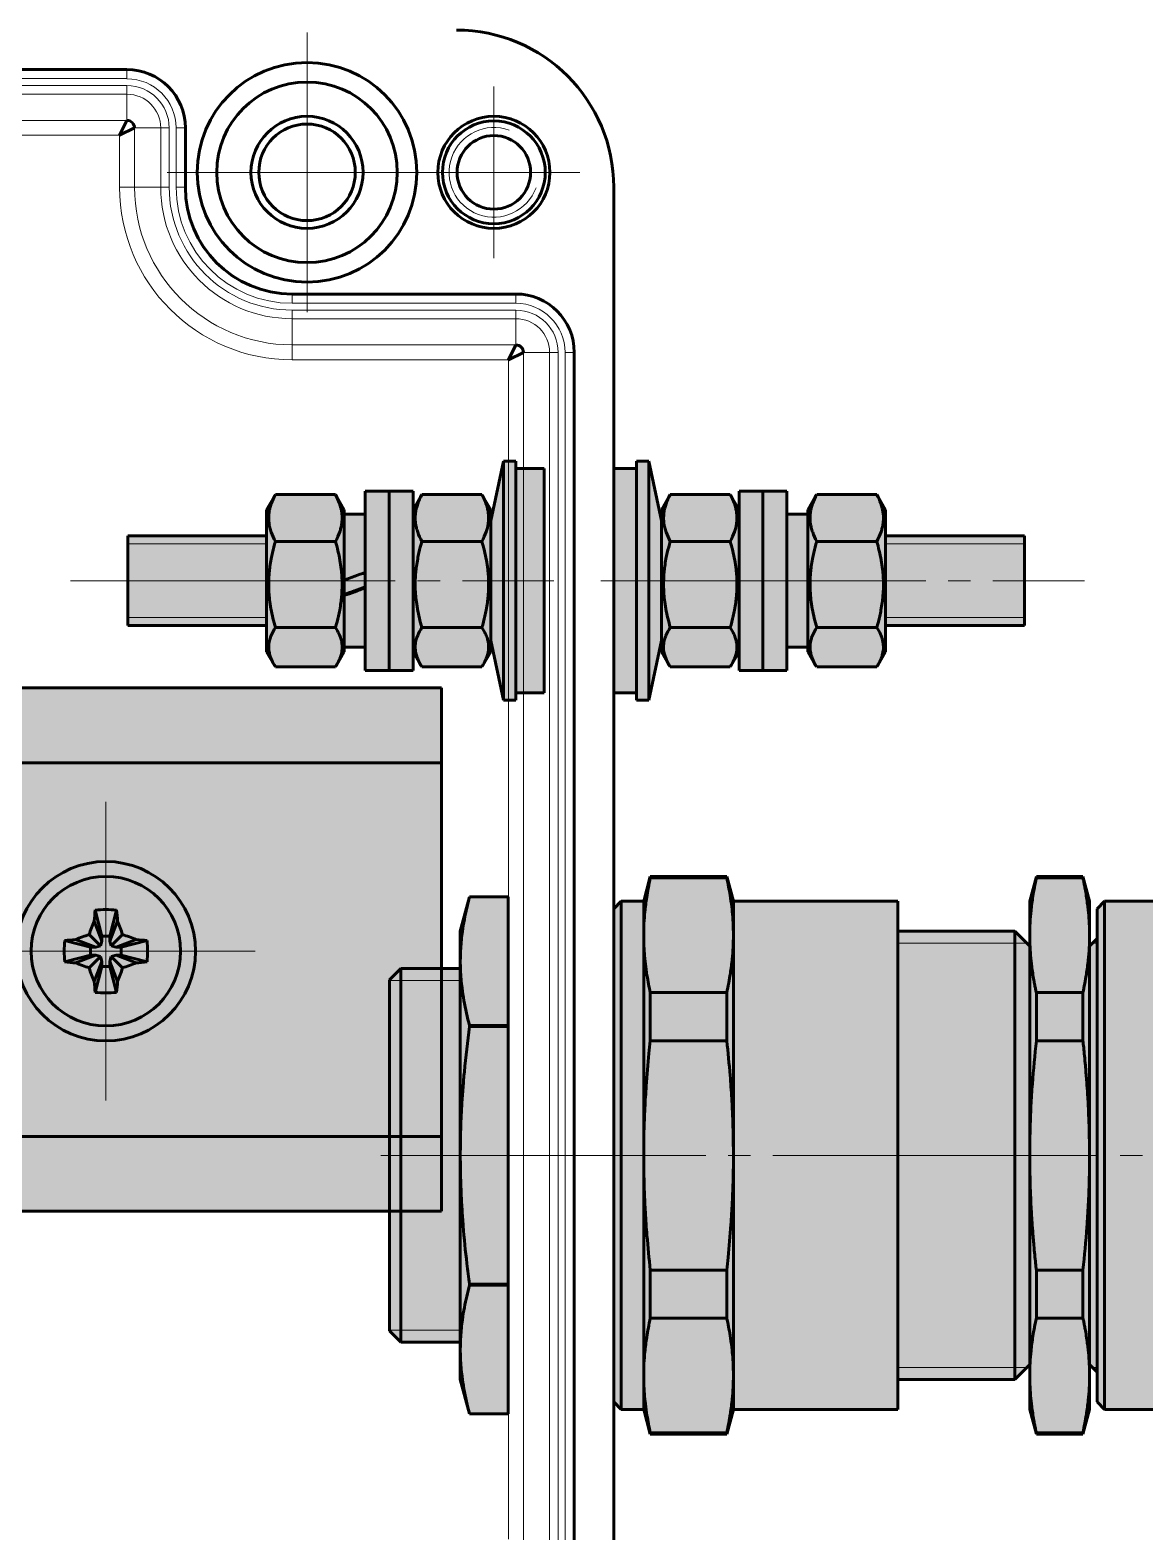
# Model space of a CAD drawing. Header units: millimetres. Extents: x -102 to 318, y -87 to 210.
# Drawn here: x 258.99 to 277.64, y 55.72 to 80.84 of the extents above; entities that cross this region are included whole.
import ezdxf

# ---------------------------------------------------------------- set-up
doc = ezdxf.new("R2010")
doc.units = ezdxf.units.MM
for name, pattern in [('K5LT_AXLED', [26.227272, 21.727272, -1.5, 1.5, -1.5]), ('K5LT_BASIC', [0]), ('K5LT_THIN', [0])]:
    doc.linetypes.add(name, pattern=pattern)
doc.layers.add('Системный слой', color=7, linetype='Continuous')

# ---------------------------------------------------------------- blocks, each defined once
blk = doc.blocks.new('VA.121209_withoutcapside')
at = {"layer": 'Системный слой', "color": 30, "linetype": 'K5LT_AXLED', "lineweight": 18, "true_color": 0xff8000}
for p, q in [((41, 52), (41, 61.35)), ((53.5, 52), (53.5, 57.75)), ((41, 52), (31.65, 52)), ((41, 52), (41, 42.65)), ((41, 52), (50.35, 52)), ((53.5, 52), (47.75, 52)), ((53.5, 52), (53.5, 46.25)), ((53.5, 52), (59.25, 52))]:
    blk.add_line(p, q, dxfattribs=at)
at = {"layer": 'Системный слой', "color": 150, "linetype": 'K5LT_BASIC', "lineweight": 60, "true_color": 0x0080ff}
for p, q in [((-28.95, 58.88), (28.95, 58.88)), ((28.46, 54.48), (28.95, 55.48)), ((28.46, 54.48), (29.46, 54.97)), ((32.86, 54.97), (32.86, 51)), ((61.52, 51), (61.52, -51)), ((40, 43.86), (54.97, 43.86)), ((54.48, 39.46), (54.97, 40.46)), ((54.48, 39.46), (55.48, 39.95)), ((58.88, 39.95), (58.88, -39.95))]:
    blk.add_line(p, q, dxfattribs=at)
at = {"layer": 'Системный слой', "color": 7, "linetype": 'K5LT_THIN', "lineweight": 18}
for p, q in [((28.95, 58.84), (-28.95, 58.84)), ((28.95, 58.88), (28.95, 58.84)), ((28.95, 58.84), (28.95, 58.27)), ((28.95, 58.27), (-28.95, 58.27)), ((28.95, 57.8), (-28.95, 57.8)), ((28.95, 57.8), (28.95, 57.23)), ((28.95, 57.23), (-28.95, 57.23)), ((28.95, 55.48), (28.95, 57.23)), ((28.95, 55.48), (-28.95, 55.48)), ((28.46, 54.48), (-28.46, 54.48)), ((28.46, 51), (28.46, 54.48)), ((29.46, 54.97), (31.21, 54.97)), ((29.46, 51), (29.46, 54.97)), ((31.78, 54.97), (31.21, 54.97)), ((31.21, 51), (31.21, 54.97)), ((31.78, 51), (31.78, 54.97)), ((32.81, 54.97), (32.24, 54.97)), ((32.24, 51), (32.24, 54.97)), ((32.86, 54.97), (32.81, 54.97)), ((32.81, 51), (32.81, 54.97)), ((28.46, 51), (29.46, 51)), ((29.46, 51), (31.21, 51)), ((31.78, 51), (31.21, 51)), ((32.81, 51), (32.24, 51)), ((32.86, 51), (32.81, 51)), ((40, 43.86), (40, 43.81)), ((54.97, 43.81), (40, 43.81)), ((40, 43.81), (40, 43.24)), ((54.97, 43.24), (40, 43.24)), ((54.97, 43.86), (54.97, 43.81)), ((54.97, 43.81), (54.97, 43.24)), ((54.97, 42.78), (40, 42.78)), ((40, 42.78), (40, 42.21)), ((40, 40.46), (40, 42.21)), ((54.97, 42.21), (40, 42.21)), ((54.97, 42.78), (54.97, 42.21)), ((54.97, 40.46), (54.97, 42.21)), ((40, 39.46), (40, 40.46)), ((54.97, 40.46), (40, 40.46)), ((54.48, 39.46), (40, 39.46)), ((54.48, -39.46), (54.48, 39.46)), ((55.48, 39.95), (57.23, 39.95)), ((55.48, -39.95), (55.48, 39.95)), ((57.8, 39.95), (57.23, 39.95)), ((57.23, -39.95), (57.23, 39.95)), ((57.8, -39.95), (57.8, 39.95)), ((58.84, 39.95), (58.27, 39.95)), ((58.27, -39.95), (58.27, 39.95)), ((58.88, 39.95), (58.84, 39.95)), ((58.84, -39.95), (58.84, 39.95))]:
    blk.add_line(p, q, dxfattribs=at)
at = {"layer": 'Системный слой', "color": 150, "linetype": 'K5LT_BASIC', "lineweight": 60, "true_color": 0x0080ff}
for centre, radius in [((41, 52), 7.35), ((41, 52), 6.04), ((41, 52), 3.75), ((53.5, 52), 3.75), ((53.5, 52), 3.44), ((41, 52), 3.23), ((53.5, 52), 2.46)]:
    blk.add_circle(centre, radius, dxfattribs=at)
for centre, radius, start, end in [((51, 51), 10.52, 0, 90), ((28.95, 54.97), 3.91, 0, 90), ((28.95, 54.97), 0.507, 0, 90), ((40, 51), 7.14, 180, 270), ((54.97, 39.95), 3.91, 0, 90), ((54.97, 39.95), 0.507, 0, 90)]:
    blk.add_arc(centre, radius, start, end, dxfattribs=at)
at = {"layer": 'Системный слой', "color": 7, "linetype": 'K5LT_THIN', "lineweight": 18}
for centre, radius, start, end in [((28.95, 54.97), 3.86, 0, 90), ((28.95, 54.97), 3.29, 0, 90), ((28.95, 54.97), 2.83, 0, 90), ((28.95, 54.97), 2.26, 0, 90), ((53.5, 52), 3, 70, 340), ((40, 51), 11.54, 180, 270), ((40, 51), 10.54, 180, 270), ((40, 51), 8.79, 180, 270), ((40, 51), 8.22, 180, 270), ((40, 51), 7.76, 180, 270), ((40, 51), 7.19, 180, 270), ((54.97, 39.95), 3.86, 0, 90), ((54.97, 39.95), 3.29, 0, 90), ((54.97, 39.95), 2.83, 0, 90), ((54.97, 39.95), 2.26, 0, 90)]:
    blk.add_arc(centre, radius, start, end, dxfattribs=at)
blk = doc.blocks.new('DIN_VA.121209')
at = {"layer": 'Системный слой', "true_color": 0xffffff}
h = blk.add_hatch(color=7, dxfattribs=at)
h.paths.add_polyline_path([(50, 17.5), (-50, 17.5), (-50, 12.5), (50, 12.5)])
h.paths.add_polyline_path([(50, 12.5), (-50, 12.5), (-50, -12.5), (50, -12.5)])
h.paths.add_polyline_path([(50, -12.5), (-50, -12.5), (-50, -17.5), (50, -17.5)])
h = blk.add_hatch(color=7, dxfattribs=at)
h.paths.add_polyline_path([(26.76, 1.9), (26.83, 2.64), (28.25, 2.64), (28.33, 1.9), (28.66, 1), (29.56, 0.67), (30.3, 0.6), (30.3, -0.82), (29.56, -0.9), (28.66, -1.23), (28.33, -2.13), (28.25, -2.87), (26.83, -2.87), (26.76, -2.13), (26.43, -1.23), (25.52, -0.9), (24.78, -0.82), (24.75, -0.11), (24.78, 0.6), (25.52, 0.67), (26.43, 1)])
h.paths.add_polyline_path([(27.54, -6.11), (30.51, -5.33), (32.7, -3.17), (33.54, -0.22), (32.81, 2.77), (30.69, 4.99), (27.75, 5.88), (24.75, 5.2), (22.49, 3.12), (21.55, 0.2), (22.18, -2.81), (24.22, -5.11), (27.13, -6.1)])
h.paths.add_polyline_path([(27.19, 0.24), (26.87, 0.15), (26.52, 0.15), (26.52, -0.38), (26.87, -0.38), (27.19, -0.47), (27.28, -0.79), (27.28, -1.13), (27.8, -1.13), (27.8, -0.79), (27.89, -0.47), (28.22, -0.38), (28.56, -0.38), (28.56, 0.15), (28.22, 0.15), (27.89, 0.24), (27.8, 0.56), (27.8, 0.9), (27.28, 0.9), (27.28, 0.56)])
h.paths.add_polyline_path([(27.28, 0.56), (26.76, 1.9), (26.43, 1), (27.19, 0.24)])
h.paths.add_polyline_path([(27.28, 0.9), (26.83, 2.64), (26.76, 1.9), (27.28, 0.56)])
h.paths.add_polyline_path([(26.83, 2.64), (27.28, 0.9), (27.8, 0.9), (28.25, 2.64)])
h.paths.add_polyline_path([(28.25, 2.64), (27.8, 0.9), (27.8, 0.56), (28.33, 1.9)])
h.paths.add_polyline_path([(28.33, 1.9), (27.8, 0.56), (27.89, 0.24), (28.66, 1)])
h.paths.add_polyline_path([(28.22, 0.15), (29.56, 0.67), (28.66, 1), (27.89, 0.24)])
h.paths.add_polyline_path([(29.56, 0.67), (28.22, 0.15), (28.56, 0.15), (30.3, 0.6)])
h.paths.add_polyline_path([(30.3, 0.6), (28.56, 0.15), (28.56, -0.38), (30.3, -0.82)])
h.paths.add_polyline_path([(30.3, -0.82), (28.56, -0.38), (28.22, -0.38), (29.56, -0.9)])
h.paths.add_polyline_path([(29.56, -0.9), (28.22, -0.38), (27.89, -0.47), (28.66, -1.23)])
h.paths.add_polyline_path([(28.66, -1.23), (27.89, -0.47), (27.8, -0.79), (28.33, -2.13)])
h.paths.add_polyline_path([(28.33, -2.13), (27.8, -0.79), (27.8, -1.13), (28.25, -2.87)])
h.paths.add_polyline_path([(28.25, -2.87), (27.8, -1.13), (27.28, -1.13), (26.83, -2.87)])
h.paths.add_polyline_path([(27.28, -0.79), (26.76, -2.13), (26.83, -2.87), (27.28, -1.13)])
h.paths.add_polyline_path([(26.43, -1.23), (26.76, -2.13), (27.28, -0.79), (27.19, -0.47)])
h.paths.add_polyline_path([(26.43, -1.23), (27.19, -0.47), (26.87, -0.38), (25.52, -0.9)])
h.paths.add_polyline_path([(25.52, -0.9), (26.87, -0.38), (26.52, -0.38), (24.78, -0.82)])
h.paths.add_polyline_path([(24.78, -0.82), (26.52, -0.38), (26.52, 0.15), (24.78, 0.6), (24.75, -0.11)])
h.paths.add_polyline_path([(24.78, 0.6), (26.52, 0.15), (26.87, 0.15), (25.52, 0.67)])
h.paths.add_polyline_path([(25.52, 0.67), (26.87, 0.15), (27.19, 0.24), (26.43, 1)])
at = {"layer": 'Системный слой', "color": 150, "linetype": 'K5LT_BASIC', "lineweight": 60, "true_color": 0x0080ff}
for p, q in [((50, 17.5), (-50, 17.5)), ((50, 17.5), (50, -17.5)), ((50, 12.5), (-50, 12.5)), ((26.83, 2.64), (27.28, 0.9)), ((28.25, 2.64), (27.8, 0.9)), ((26.76, 1.9), (27.28, 0.56)), ((28.33, 1.9), (27.8, 0.56)), ((24.78, 0.6), (26.52, 0.15)), ((25.52, 0.67), (26.87, 0.15)), ((26.43, 1), (27.19, 0.24)), ((26.52, 0.15), (26.52, -0.38)), ((26.87, 0.15), (26.52, 0.15)), ((27.19, 0.24), (26.87, 0.15)), ((27.28, 0.56), (27.19, 0.24)), ((27.8, 0.9), (27.28, 0.9)), ((27.28, 0.9), (27.28, 0.56)), ((27.8, 0.56), (27.8, 0.9)), ((27.89, 0.24), (27.8, 0.56)), ((28.66, 1), (27.89, 0.24)), ((28.22, 0.15), (27.89, 0.24)), ((29.56, 0.67), (28.22, 0.15)), ((28.56, 0.15), (28.22, 0.15)), ((30.3, 0.6), (28.56, 0.15)), ((28.56, -0.38), (28.56, 0.15)), ((24.78, -0.82), (26.52, -0.38)), ((25.52, -0.9), (26.87, -0.38)), ((26.43, -1.23), (27.19, -0.47)), ((26.52, -0.38), (26.87, -0.38)), ((26.76, -2.13), (27.28, -0.79)), ((26.87, -0.38), (27.19, -0.47)), ((27.19, -0.47), (27.28, -0.79)), ((27.28, -0.79), (27.28, -1.13)), ((27.8, -0.79), (27.89, -0.47)), ((27.8, -1.13), (27.8, -0.79)), ((28.33, -2.13), (27.8, -0.79)), ((27.89, -0.47), (28.22, -0.38)), ((28.66, -1.23), (27.89, -0.47)), ((28.22, -0.38), (28.56, -0.38)), ((29.56, -0.9), (28.22, -0.38)), ((30.3, -0.82), (28.56, -0.38)), ((26.83, -2.87), (27.28, -1.13)), ((27.28, -1.13), (27.8, -1.13)), ((28.25, -2.87), (27.8, -1.13)), ((50, -12.5), (-50, -12.5)), ((50, -17.5), (-50, -17.5))]:
    blk.add_line(p, q, dxfattribs=at)
at = {"layer": 'Системный слой', "color": 30, "linetype": 'K5LT_AXLED', "lineweight": 18, "true_color": 0xff8000}
for q in [(27.54, 9.89), (17.54, -0.11), (37.54, -0.11), (27.54, -10.11)]:
    blk.add_line((27.54, -0.11), q, dxfattribs=at)
at = {"layer": 'Системный слой', "color": 150, "linetype": 'K5LT_BASIC', "lineweight": 60, "true_color": 0x0080ff}
for radius in [6, 5]:
    blk.add_circle((27.54, -0.11), radius, dxfattribs=at)
for centre, major_axis, ratio, start_param, end_param in [((27.68, -0.11), (0, -5.24), 0.190027, 4.157813, 4.31707), ((27.54, -0.46), (-5.22, 0), 0.599811, 4.575584, 4.849194), ((27.41, -0.11), (0, 5.24), 0.190027, -1.175477, -1.01622), ((27.74, -0.17), (-1.43, -5.04), 0.306406, 4.376237, 4.564959), ((27.34, -0.17), (-1.43, 5.04), 0.306406, -1.423366, -1.234644), ((27.89, -0.11), (0, -5.22), 0.599811, 4.575584, 4.712389), ((27.54, -0.25), (-5.24, 0), 0.190027, -1.175477, -1.01622), ((27.6, -0.31), (-5.04, -1.43), 0.306406, -1.423366, -1.234644), ((27.48, -0.31), (-5.04, 1.43), 0.306406, 4.376237, 4.564959), ((27.54, -0.25), (-5.24, 0), 0.190027, 4.157813, 4.31707), ((27.2, -0.11), (0, 5.22), 0.599811, 4.575584, 4.849194), ((27.89, -0.11), (0, -5.22), 0.599811, 4.712389, 4.849194), ((27.54, 0.02), (5.24, 0), 0.190027, 4.157813, 4.31707), ((27.6, 0.09), (5.04, -1.43), 0.306406, 4.376237, 4.564959), ((27.48, 0.09), (5.04, 1.43), 0.306406, -1.423366, -1.234644), ((27.54, 0.02), (5.24, 0), 0.190027, -1.175477, -1.01622), ((27.74, -0.06), (1.43, -5.04), 0.306406, -1.423366, -1.234644), ((27.34, -0.06), (1.43, 5.04), 0.306406, 4.376237, 4.564959), ((27.68, -0.11), (0, -5.24), 0.190027, -1.175477, -1.01622), ((27.54, 0.23), (5.22, 0), 0.599811, 4.575584, 4.849194), ((27.41, -0.11), (0, 5.24), 0.190027, 4.157813, 4.31707)]:
    blk.add_ellipse(centre, major_axis=major_axis, ratio=ratio, start_param=start_param, end_param=end_param, dxfattribs=at)
blk = doc.blocks.new('VZ-B25_withcap')
at = {"true_color": 0xffffff}
for points in [[(17.3, 9.65), (15, 10.27), (12.5, 10.27), (12.5, 14.25), (11.75, 15), (-11.75, 15), (-12.5, 14.25), (-12.5, 10.26), (-15, 10.27), (-17.3, 9.65), (-17.3, 7.07), (17.3, 7.07)], [(17, -19), (17, -8), (18.65, -7.56), (18.65, -2.44), (17, -2), (17, -0.5), (16.5, 0), (-16.5, 0), (-17, -0.5), (-17, -2), (-18.65, -2.44), (-18.65, -7.56), (-17, -8), (-17, -19), (-15, -19), (-15, -26.93), (-14.1, -27.83), (-17, -27.83), (-18.65, -28.43), (-18.65, -31.22), (-17, -31.83), (17, -31.83), (18.65, -31.22), (18.65, -28.43), (17, -27.83), (14.1, -27.83), (15, -26.93), (15, -19)], [(16, -60.83), (16, -50.83), (15, -49.83), (17, -49.83), (18.65, -49.38), (18.65, -46.27), (17, -45.83), (17, -32.83), (16.5, -32.33), (14.5, -32.33), (14, -31.83), (-14, -31.83), (-14.5, -32.33), (-16.5, -32.33), (-17, -32.83), (-17, -45.83), (-18.65, -46.27), (-18.65, -49.38), (-17, -49.83), (-15, -49.83), (-16, -50.83), (-16, -60.83), (-16.6, -60.83), (-17, -61.23), (-17, -66.83), (-18.65, -67.78), (-18.65, -81.3), (-16.15, -82.74), (-16, -82.83), (16, -82.83), (18.65, -81.3), (18.65, -67.78), (17, -66.83), (17, -61.23), (16.6, -60.83)]]:
    blk.add_hatch(color=7, dxfattribs=at).paths.add_polyline_path(points)
at = {"color": 30, "linetype": 'K5LT_AXLED', "lineweight": 18, "true_color": 0xff8000}
blk.add_line((0, -84.83), (0, 17), dxfattribs=at)
at = {"color": 150, "linetype": 'K5LT_BASIC', "lineweight": 60, "true_color": 0x0080ff}
for p, q in [((-12.5, 14.25), (-11.75, 15)), ((12.5, 14.25), (-12.5, 14.25)), ((-12.5, 10.26), (-12.5, 14.25)), ((11.75, 15), (-11.75, 15)), ((12.5, 14.25), (11.75, 15)), ((12.5, 10.26), (12.5, 14.25)), ((-17.3, 9.65), (-15, 10.27)), ((-15, 10.27), (-12.99, 10.27)), ((-12.99, 10.27), (0, 10.27)), ((0, 10.27), (12.99, 10.27)), ((12.99, 10.27), (15, 10.27)), ((17.3, 9.65), (15, 10.27)), ((-17.3, 7.07), (-17.3, 9.65)), ((-17.3, 7.07), (-17.3, 9.65)), ((-8.68, 7.07), (-8.68, 9.65)), ((-8.68, 9.65), (-8.62, 9.65)), ((-8.62, 7.07), (-8.62, 9.65)), ((8.62, 7.07), (8.62, 9.65)), ((8.62, 9.65), (8.68, 9.65)), ((8.68, 7.07), (8.68, 9.65)), ((17.3, 7.07), (17.3, 9.65)), ((17.3, 7.07), (17.3, 9.65)), ((-17.3, 7.07), (-8.68, 7.07)), ((-17.3, 7.07), (-17.3, 7.07)), ((-8.68, 7.07), (-8.62, 7.07)), ((-8.62, 7.07), (8.62, 7.07)), ((8.62, 7.07), (8.68, 7.07)), ((8.68, 7.07), (17.3, 7.07)), ((17.3, 7.07), (17.3, 7.07)), ((-17, -0.5), (-16.5, 0)), ((-16.5, 0), (16.5, 0)), ((17, -0.5), (16.5, 0)), ((-17, -0.5), (-17, -2)), ((-17, -0.5), (17, -0.5)), ((17, -0.5), (17, -2)), ((-18.65, -2.44), (-17, -2)), ((-14.72, -2), (-17, -2)), ((0, -2), (-14.72, -2)), ((14.72, -2), (0, -2)), ((17, -2), (14.72, -2)), ((18.65, -2.44), (17, -2)), ((-18.56, -2.44), (-18.65, -2.44)), ((-18.65, -7.56), (-18.65, -2.44)), ((-18.56, -7.56), (-18.56, -2.44)), ((-7.67, -2.44), (-10.89, -2.44)), ((-10.89, -7.56), (-10.89, -2.44)), ((-7.67, -7.56), (-7.67, -2.44)), ((10.89, -2.44), (7.67, -2.44)), ((7.67, -7.56), (7.67, -2.44)), ((10.89, -7.56), (10.89, -2.44)), ((18.56, -7.56), (18.56, -2.44)), ((18.65, -2.44), (18.56, -2.44)), ((18.65, -7.56), (18.65, -2.44)), ((-18.65, -7.56), (-17, -8)), ((-18.65, -7.56), (-18.56, -7.56)), ((-17, -8), (-17, -19)), ((-17, -8), (-14.72, -8)), ((-14.72, -8), (0, -8)), ((-10.89, -7.56), (-7.67, -7.56)), ((0, -8), (14.72, -8)), ((7.67, -7.56), (10.89, -7.56)), ((14.72, -8), (17, -8)), ((18.65, -7.56), (17, -8)), ((17, -8), (17, -19)), ((18.56, -7.56), (18.65, -7.56)), ((-17, -19), (17, -19)), ((-15, -26.83), (-15, -19)), ((15, -26.83), (15, -19)), ((15, -26.83), (-15, -26.83)), ((-15, -26.83), (-14, -27.83)), ((15, -26.83), (14, -27.83)), ((-18.65, -28.27), (-17, -27.83)), ((-14.72, -27.83), (-17, -27.83)), ((0, -27.83), (-14.72, -27.83)), ((14.72, -27.83), (0, -27.83)), ((17, -27.83), (14.72, -27.83)), ((18.65, -28.27), (17, -27.83)), ((-18.65, -31.38), (-18.65, -28.27)), ((-18.56, -28.27), (-18.65, -28.27)), ((-18.56, -31.38), (-18.56, -28.27)), ((-10.89, -31.38), (-10.89, -28.27)), ((-7.67, -28.27), (-10.89, -28.27)), ((-7.67, -31.38), (-7.67, -28.27)), ((7.67, -31.38), (7.67, -28.27)), ((10.89, -28.27), (7.67, -28.27)), ((10.89, -31.38), (10.89, -28.27)), ((18.56, -31.38), (18.56, -28.27)), ((18.65, -28.27), (18.56, -28.27)), ((18.65, -31.38), (18.65, -28.27)), ((-18.65, -31.38), (-17, -31.83)), ((-18.65, -31.38), (-18.56, -31.38)), ((-17, -31.83), (-14.72, -31.83)), ((-14.72, -31.83), (0, -31.83)), ((-14, -31.83), (-14.5, -32.33)), ((-10.89, -31.38), (-7.67, -31.38)), ((0, -31.83), (14.72, -31.83)), ((7.67, -31.38), (10.89, -31.38)), ((14, -31.83), (14.5, -32.33)), ((14.72, -31.83), (17, -31.83)), ((18.65, -31.38), (17, -31.83)), ((18.56, -31.38), (18.65, -31.38)), ((-17, -32.83), (-16.5, -32.33)), ((-17, -45.83), (-17, -32.83)), ((17, -32.83), (-17, -32.83)), ((16.5, -32.33), (-16.5, -32.33)), ((17, -32.83), (16.5, -32.33)), ((17, -45.83), (17, -32.83))]:
    blk.add_line(p, q, dxfattribs=at)
at = {"color": 7, "linetype": 'K5LT_THIN', "lineweight": 18}
for p, q in [((-11.69, 15), (-11.69, 14.25)), ((-11.69, 10.21), (-11.69, 14.25)), ((11.69, 15), (11.69, 14.25)), ((11.69, 10.21), (11.69, 14.25)), ((-14.19, -26.83), (-14.19, -19)), ((14.19, -26.83), (14.19, -19)), ((-14.19, -27.64), (-14.19, -26.83)), ((14.19, -27.64), (14.19, -26.83)), ((-14.19, -32.01), (-14.19, -32.33)), ((14.19, -32.01), (14.19, -32.33))]:
    blk.add_line(p, q, dxfattribs=at)
at = {"color": 150, "linetype": 'K5LT_BASIC', "lineweight": 60, "true_color": 0x0080ff}
for points, knots in [([(-12.99, 10.27), (-13.19, 10.27), (-13.6, 10.26), (-14.2, 10.22), (-14.87, 10.15), (-15.9, 9.99), (-16.74, 9.8), (-17.3, 9.65)], [0, 0, 0, 0, 1.13163, 2.252954, 3.337803, 4.860747, 8, 8, 8, 8]), ([(-8.68, 9.65), (-9.18, 9.79), (-9.95, 9.97), (-10.91, 10.12), (-11.56, 10.2), (-12.22, 10.25), (-12.7, 10.27), (-12.99, 10.27)], [0, 0, 0, 0, 2.809993, 4.302711, 5.335005, 6.39802, 8, 8, 8, 8]), ([(0, 10.27), (-0.41, 10.27), (-1.22, 10.26), (-2.42, 10.22), (-3.59, 10.16), (-5.19, 10.05), (-6.86, 9.88), (-8.16, 9.72), (-8.62, 9.65)], [0, 0, 0, 0, 1.273084, 2.534573, 3.755028, 4.907841, 7.550421, 9, 9, 9, 9]), ([(8.62, 9.65), (7.61, 9.79), (6.25, 9.95), (4.53, 10.09), (3.43, 10.17), (2.3, 10.23), (1.16, 10.26), (0.39, 10.27), (0, 10.27)], [0, 0, 0, 0, 3.161242, 4.27476, 5.416602, 6.598477, 7.800063, 9, 9, 9, 9]), ([(12.99, 10.27), (12.79, 10.27), (12.38, 10.26), (11.78, 10.22), (11.11, 10.15), (10.08, 9.99), (9.24, 9.8), (8.68, 9.65)], [0, 0, 0, 0, 1.13163, 2.252954, 3.337803, 4.860747, 8, 8, 8, 8]), ([(17.3, 9.65), (16.8, 9.79), (16.03, 9.97), (15.07, 10.12), (14.43, 10.2), (13.76, 10.25), (13.28, 10.27), (12.99, 10.27)], [0, 0, 0, 0, 2.809993, 4.302711, 5.335005, 6.39802, 8, 8, 8, 8]), ([(-18.56, -2.44), (-18.17, -2.36), (-17.53, -2.23), (-16.66, -2.11), (-15.94, -2.04), (-15.3, -2.01), (-14.9, -2), (-14.72, -2)], [0, 0, 0, 0, 2.41988, 4.039965, 5.449071, 6.903989, 8, 8, 8, 8]), ([(-14.72, -2), (-14.46, -2), (-13.93, -2.01), (-13.08, -2.08), (-12.07, -2.21), (-11.32, -2.35), (-10.89, -2.44)], [0, 0, 0, 0, 1.448248, 2.877358, 4.644409, 7, 7, 7, 7]), ([(-7.67, -2.44), (-6.9, -2.36), (-5.61, -2.23), (-3.87, -2.11), (-2.43, -2.04), (-1.16, -2.01), (-0.35, -2), (0, -2)], [0, 0, 0, 0, 2.419879, 4.039963, 5.44907, 6.903989, 8, 8, 8, 8]), ([(0, -2), (0.53, -2), (1.58, -2.01), (3.13, -2.07), (4.87, -2.18), (6.38, -2.3), (7.39, -2.41), (7.67, -2.44)], [0, 0, 0, 0, 1.655143, 3.288413, 4.825597, 7.115345, 8, 8, 8, 8]), ([(10.89, -2.44), (11.27, -2.36), (11.92, -2.23), (12.79, -2.11), (13.51, -2.04), (14.14, -2.01), (14.55, -2), (14.72, -2)], [0, 0, 0, 0, 2.419879, 4.039963, 5.44907, 6.903989, 8, 8, 8, 8]), ([(14.72, -2), (14.99, -2), (15.51, -2.01), (16.36, -2.08), (17.38, -2.21), (18.13, -2.35), (18.56, -2.44)], [0, 0, 0, 0, 1.44825, 2.877362, 4.644411, 7, 7, 7, 7]), ([(-14.72, -8), (-14.99, -8), (-15.51, -7.99), (-16.36, -7.92), (-17.38, -7.79), (-18.13, -7.65), (-18.56, -7.56)], [0, 0, 0, 0, 1.448248, 2.877358, 4.644409, 7, 7, 7, 7]), ([(-10.89, -7.56), (-11.27, -7.64), (-11.92, -7.77), (-12.79, -7.89), (-13.51, -7.96), (-14.14, -7.99), (-14.55, -8), (-14.72, -8)], [0, 0, 0, 0, 2.41988, 4.039965, 5.449071, 6.903989, 8, 8, 8, 8]), ([(0, -8), (-0.53, -8), (-1.58, -7.99), (-3.13, -7.93), (-4.87, -7.82), (-6.38, -7.7), (-7.39, -7.59), (-7.67, -7.56)], [0, 0, 0, 0, 1.655143, 3.288413, 4.825597, 7.115345, 8, 8, 8, 8]), ([(7.67, -7.56), (6.9, -7.64), (5.61, -7.77), (3.87, -7.89), (2.43, -7.96), (1.16, -7.99), (0.35, -8), (0, -8)], [0, 0, 0, 0, 2.419879, 4.039963, 5.44907, 6.903989, 8, 8, 8, 8]), ([(14.72, -8), (14.46, -8), (13.93, -7.99), (13.08, -7.92), (12.07, -7.79), (11.32, -7.65), (10.89, -7.56)], [0, 0, 0, 0, 1.44825, 2.877362, 4.644411, 7, 7, 7, 7]), ([(18.56, -7.56), (18.17, -7.64), (17.53, -7.77), (16.66, -7.89), (15.94, -7.96), (15.3, -7.99), (14.9, -8), (14.72, -8)], [0, 0, 0, 0, 2.419879, 4.039963, 5.44907, 6.903989, 8, 8, 8, 8]), ([(-18.56, -28.27), (-18.48, -28.25), (-18.31, -28.21), (-18.04, -28.16), (-17.68, -28.09), (-17.26, -28.02), (-16.88, -27.97), (-16.42, -27.91), (-15.87, -27.86), (-15.24, -27.83), (-14.85, -27.83), (-14.72, -27.83)], [0, 0, 0, 0, 0.707725, 1.590596, 2.59842, 4.102522, 5.54164, 6.107746, 8.400242, 10.749338, 12, 12, 12, 12]), ([(-14.72, -27.83), (-14.44, -27.83), (-13.89, -27.84), (-13.02, -27.91), (-12.02, -28.04), (-11.29, -28.18), (-10.89, -28.27)], [0, 0, 0, 0, 1.538454, 3.011954, 4.769299, 7, 7, 7, 7]), ([(-7.67, -28.27), (-7.52, -28.25), (-7.18, -28.21), (-6.63, -28.16), (-5.91, -28.09), (-5.12, -28.03), (-4.38, -27.97), (-3.54, -27.92), (-2.71, -27.88), (-1.71, -27.85), (-0.87, -27.83), (-0.26, -27.83), (0, -27.83)], [0, 0, 0, 0, 0.7667, 1.723139, 2.814946, 4.44439, 5.713102, 6.616719, 8.707866, 9.916813, 11.645116, 13, 13, 13, 13]), ([(0, -27.83), (0.56, -27.83), (1.67, -27.84), (3.26, -27.9), (5.25, -28.03), (6.71, -28.16), (7.67, -28.27)], [0, 0, 0, 0, 1.538454, 3.011954, 4.353548, 7, 7, 7, 7]), ([(10.89, -28.27), (10.96, -28.25), (11.13, -28.21), (11.41, -28.16), (11.77, -28.09), (12.19, -28.02), (12.56, -27.97), (13.02, -27.91), (13.58, -27.86), (14.21, -27.83), (14.59, -27.83), (14.72, -27.83)], [0, 0, 0, 0, 0.707723, 1.59059, 2.598412, 4.102514, 5.541635, 6.107741, 8.400241, 10.749338, 12, 12, 12, 12]), ([(14.72, -27.83), (15, -27.83), (15.56, -27.84), (16.43, -27.91), (17.42, -28.04), (18.15, -28.18), (18.56, -28.27)], [0, 0, 0, 0, 1.538454, 3.011954, 4.769299, 7, 7, 7, 7]), ([(-14.72, -31.83), (-15, -31.83), (-15.56, -31.81), (-16.43, -31.74), (-17.42, -31.61), (-18.15, -31.47), (-18.56, -31.38)], [0, 0, 0, 0, 1.538454, 3.011954, 4.769299, 7, 7, 7, 7]), ([(-10.89, -31.38), (-10.96, -31.4), (-11.13, -31.44), (-11.41, -31.49), (-11.77, -31.56), (-12.19, -31.63), (-12.56, -31.68), (-13.02, -31.74), (-13.58, -31.79), (-14.21, -31.82), (-14.59, -31.83), (-14.72, -31.83)], [0, 0, 0, 0, 0.707723, 1.59059, 2.598412, 4.102514, 5.541635, 6.107741, 8.400241, 10.749338, 12, 12, 12, 12]), ([(0, -31.83), (-0.56, -31.83), (-1.67, -31.81), (-3.26, -31.75), (-5.25, -31.62), (-6.71, -31.49), (-7.67, -31.38)], [0, 0, 0, 0, 1.538454, 3.011954, 4.353548, 7, 7, 7, 7]), ([(7.67, -31.38), (7.52, -31.4), (7.18, -31.44), (6.63, -31.49), (5.91, -31.56), (5.12, -31.62), (4.38, -31.68), (3.54, -31.73), (2.71, -31.77), (1.71, -31.8), (0.87, -31.82), (0.26, -31.83), (0, -31.83)], [0, 0, 0, 0, 0.7667, 1.723139, 2.814946, 4.44439, 5.713102, 6.616719, 8.707866, 9.916813, 11.645116, 13, 13, 13, 13]), ([(14.72, -31.83), (14.44, -31.83), (13.89, -31.81), (13.02, -31.74), (12.02, -31.61), (11.29, -31.47), (10.89, -31.38)], [0, 0, 0, 0, 1.538454, 3.011954, 4.769299, 7, 7, 7, 7]), ([(18.56, -31.38), (18.48, -31.4), (18.31, -31.44), (18.04, -31.49), (17.68, -31.56), (17.26, -31.63), (16.88, -31.68), (16.42, -31.74), (15.87, -31.79), (15.24, -31.82), (14.85, -31.83), (14.72, -31.83)], [0, 0, 0, 0, 0.707723, 1.59059, 2.598412, 4.102514, 5.541635, 6.107741, 8.400241, 10.749338, 12, 12, 12, 12])]:
    blk.add_open_spline(points, degree=3, knots=knots, dxfattribs=at)
blk = doc.blocks.new('ground_withcap')
at = {"layer": 'Системный слой', "true_color": 0xffffff}
for points in [[(-7.5, 4.67), (7.5, 4.67), (7.5, 6.55), (8, 6.55), (8, 7.38), (4.01, 8.23), (4.75, 8.23), (5.77, 8.82), (5.77, 12.84), (4.75, 13.43), (6, 13.43), (6, 16.63), (4.45, 16.63), (4.45, 18.03), (4.75, 18.03), (5.77, 18.62), (5.77, 22.64), (4.74, 23.23), (3, 23.23), (3, 32.52), (-3, 32.52), (-3, 23.23), (-4.75, 23.23), (-5.77, 22.64), (-5.77, 18.62), (-4.75, 18.03), (-4.45, 18.03), (-4.45, 16.63), (-6, 16.63), (-6, 13.43), (-4.75, 13.43), (-5.77, 12.84), (-5.77, 8.82), (-4.75, 8.23), (-4.01, 8.23), (-8, 7.38), (-8, 6.55), (-7.5, 6.55)], [(-3, -27.48), (3, -27.48), (3, -18.18), (4.74, -18.18), (5.77, -17.59), (5.77, -13.58), (4.75, -12.98), (4.45, -12.98), (4.45, -11.58), (6, -11.58), (6, -8.38), (4.75, -8.38), (5.77, -7.79), (5.77, -3.78), (4.74, -3.18), (4.01, -3.18), (8, -2.34), (8, -1.51), (7.5, -1.51), (7.5, 0), (-7.5, 0), (-7.5, -1.51), (-8, -1.51), (-8, -2.34), (-4.01, -3.18), (-4.75, -3.18), (-5.77, -3.78), (-5.77, -7.79), (-4.75, -8.38), (-6, -8.38), (-6, -11.58), (-4.45, -11.58), (-4.45, -12.98), (-4.75, -12.98), (-5.77, -13.58), (-5.77, -17.59), (-4.75, -18.18), (-3, -18.18)]]:
    blk.add_hatch(color=7, dxfattribs=at).paths.add_polyline_path(points)
at = {"layer": 'Системный слой', "color": 30, "linetype": 'K5LT_AXLED', "lineweight": 18, "true_color": 0xff8000}
for p, q in [((0, 36.35), (0, 4.02)), ((0, 0.86), (0, -31.48))]:
    blk.add_line(p, q, dxfattribs=at)
at = {"layer": 'Системный слой', "color": 150, "linetype": 'K5LT_BASIC', "lineweight": 60, "true_color": 0x0080ff}
for p, q in [((-3, 32.52), (-3, 23.23)), ((3, 32.52), (-3, 32.52)), ((3, 32.52), (3, 23.23)), ((-5.62, 22.73), (-4.75, 23.23)), ((4.74, 23.23), (-4.75, 23.23)), ((4.75, 23.23), (4.74, 23.23)), ((5.62, 22.73), (4.75, 23.23)), ((-5.77, 18.62), (-5.77, 22.64)), ((-3.14, 18.62), (-3.14, 22.64)), ((2.63, 18.62), (2.63, 22.64)), ((5.77, 18.62), (5.77, 22.64)), ((-4.75, 18.03), (-5.62, 18.53)), ((4.75, 18.03), (5.62, 18.53)), ((4.74, 18.03), (-4.75, 18.03)), ((-4.45, 16.63), (-4.45, 18.03)), ((4.45, 16.63), (4.45, 18.03)), ((4.75, 18.03), (4.74, 18.03)), ((-6, 15.03), (-6, 16.63)), ((-6, 16.63), (-0.3, 16.63)), ((-0.3, 16.63), (6, 16.63)), ((6, 15.03), (6, 16.63)), ((-6, 13.43), (-6, 15.03)), ((-6, 15.03), (-0.3, 15.03)), ((-6, 15.03), (-0.3, 15.03)), ((-0.3, 15.03), (6, 15.03)), ((-0.3, 15.03), (6, 15.03)), ((6, 13.43), (6, 15.03)), ((-6, 13.43), (-0.3, 13.43)), ((-5.62, 12.93), (-4.75, 13.43)), ((-0.3, 13.43), (6, 13.43)), ((5.62, 12.93), (4.75, 13.43)), ((-5.77, 8.82), (-5.77, 12.84)), ((-3.14, 8.82), (-3.14, 12.84)), ((2.63, 8.82), (2.63, 12.84)), ((5.77, 8.82), (5.77, 12.84)), ((-4.01, 8.23), (-8, 7.38)), ((-4.75, 8.23), (-5.62, 8.73)), ((4.74, 8.23), (-4.75, 8.23)), ((4.01, 8.23), (8, 7.38)), ((4.75, 8.23), (4.74, 8.23)), ((4.75, 8.23), (5.62, 8.73)), ((-8, 7.38), (-8, 6.55)), ((-0.41, 7.38), (-8, 7.38)), ((8, 7.38), (-0.41, 7.38)), ((8, 7.38), (8, 6.55)), ((-0.41, 6.55), (-8, 6.55)), ((-7.5, 6.55), (-7.5, 4.67)), ((8, 6.55), (-0.41, 6.55)), ((7.5, 6.55), (7.5, 4.67)), ((7.5, 4.67), (-7.5, 4.67)), ((-7.5, -1.51), (-7.5, 0)), ((7.5, 0), (-7.5, 0)), ((7.5, -1.51), (7.5, 0)), ((-8, -2.34), (-8, -1.51)), ((-8, -1.51), (8, -1.51)), ((8, -2.34), (8, -1.51)), ((-4.01, -3.18), (-8, -2.34)), ((-8, -2.34), (8, -2.34)), ((4.01, -3.18), (8, -2.34)), ((-5.77, -3.78), (-5.77, -7.79)), ((-4.75, -3.18), (-5.62, -3.68)), ((-4.75, -3.18), (4.74, -3.18)), ((-3.14, -3.78), (-3.14, -7.79)), ((2.63, -3.78), (2.63, -7.79)), ((4.74, -3.18), (4.75, -3.18)), ((4.75, -3.18), (5.62, -3.68)), ((5.77, -3.78), (5.77, -7.79)), ((-5.62, -7.88), (-4.75, -8.38)), ((5.62, -7.88), (4.75, -8.38)), ((-6, -8.38), (-6, -9.98)), ((6, -8.38), (-6, -8.38)), ((6, -8.38), (6, -9.98)), ((-6, -9.98), (-6, -11.58)), ((6, -9.98), (-6, -9.98)), ((6, -9.98), (-6, -9.98)), ((6, -9.98), (6, -11.58)), ((6, -11.58), (-6, -11.58)), ((-4.45, -11.58), (-4.45, -12.98)), ((4.45, -11.58), (4.45, -12.98)), ((-4.75, -12.98), (-5.62, -13.48)), ((-4.75, -12.98), (4.74, -12.98)), ((4.74, -12.98), (4.75, -12.98)), ((4.75, -12.98), (5.62, -13.48)), ((-5.77, -13.58), (-5.77, -17.59)), ((-3.14, -13.58), (-3.14, -17.59)), ((2.63, -13.58), (2.63, -17.59)), ((5.77, -13.58), (5.77, -17.59)), ((-5.62, -17.68), (-4.75, -18.18)), ((5.62, -17.68), (4.75, -18.18)), ((-4.75, -18.18), (4.74, -18.18)), ((-3, -18.18), (-3, -27.48)), ((3, -18.18), (3, -27.48)), ((4.74, -18.18), (4.75, -18.18)), ((-0.15, -27.48), (-3, -27.48)), ((-0.15, -27.48), (-3, -27.48)), ((3, -27.48), (-0.15, -27.48)), ((3, -27.48), (-0.15, -27.48))]:
    blk.add_line(p, q, dxfattribs=at)
at = {"layer": 'Системный слой', "color": 7, "linetype": 'K5LT_THIN', "lineweight": 18}
for p, q in [((-2.46, 32.52), (-2.46, 23.23)), ((2.46, 32.52), (2.46, 23.23)), ((-2.46, -18.18), (-2.46, -27.48)), ((2.46, -18.18), (2.46, -27.48))]:
    blk.add_line(p, q, dxfattribs=at)
at = {"layer": 'Системный слой', "color": 150, "linetype": 'K5LT_BASIC', "lineweight": 60, "true_color": 0x0080ff}
for centre, radius, start, end in [((-3.5, 19.07), 4.23, 120.0277, 122.4032), ((3.5, 19.07), 4.23, 57.5968, 59.9723), ((-3.49, 22.21), 4.25, 237.6042, 239.9649), ((3.49, 22.21), 4.25, 300.0351, 302.3958), ((-3.5, 9.27), 4.23, 120.0277, 122.4032), ((3.5, 9.27), 4.23, 57.5968, 59.9723), ((-3.49, 12.41), 4.25, 237.6042, 239.9649), ((3.49, 12.41), 4.25, 300.0351, 302.3958), ((-3.5, -7.34), 4.23, 120.0277, 122.4032), ((3.5, -7.34), 4.23, 57.5968, 59.9723), ((-3.49, -4.2), 4.25, 237.6042, 239.9649), ((3.49, -4.2), 4.25, 300.0351, 302.3958), ((-3.5, -17.14), 4.23, 120.0277, 122.4032), ((3.5, -17.14), 4.23, 57.5968, 59.9723), ((-3.49, -14), 4.25, 237.6042, 239.9649), ((3.49, -14), 4.25, 300.0351, 302.3958)]:
    blk.add_arc(centre, radius, start, end, dxfattribs=at)
for centre, major_axis, start_param, end_param in [((0, 15.9), (-4.45, 12.23), 1.389538, 1.504906), ((0, 15.9), (-3.05, 8.38), 1.307536, 1.477324), ((0, 18.76), (-4.45, 12.23), -4.658356, -4.542988)]:
    blk.add_ellipse(centre, major_axis=major_axis, ratio=0.016306, start_param=start_param, end_param=end_param, dxfattribs=at)
for points, knots in [([(-3.14, 22.64), (-3.31, 22.75), (-3.55, 22.88), (-3.85, 22.99), (-4.03, 23.04), (-4.22, 23.08), (-4.43, 23.09), (-4.64, 23.08), (-4.87, 23.04), (-5.19, 22.95), (-5.45, 22.83), (-5.62, 22.73)], [0, 0, 0, 0, 2.639975, 3.540684, 4.309261, 5.269423, 6.285677, 7.292015, 8.282019, 9.518127, 12, 12, 12, 12]), ([(2.63, 22.64), (2.38, 22.71), (1.99, 22.82), (1.43, 22.93), (0.99, 23), (0.57, 23.05), (0.2, 23.08), (-0.15, 23.09), (-0.49, 23.09), (-0.86, 23.07), (-1.32, 23.03), (-2.11, 22.91), (-2.72, 22.76), (-3.14, 22.64)], [0, 0, 0, 0, 1.896477, 2.871604, 4.103535, 5.062016, 5.927217, 6.778532, 7.580294, 8.339144, 9.455768, 10.905857, 14, 14, 14, 14]), ([(5.77, 22.64), (5.56, 22.75), (5.25, 22.89), (4.88, 23), (4.65, 23.05), (4.44, 23.08), (4.25, 23.09), (4.04, 23.09), (3.81, 23.06), (3.53, 23.01), (3.14, 22.89), (2.83, 22.75), (2.63, 22.64)], [0, 0, 0, 0, 2.66649, 3.810425, 4.700444, 5.503844, 6.294351, 7.038845, 8.091005, 9.12096, 10.454936, 13, 13, 13, 13]), ([(-5.62, 18.53), (-5.48, 18.46), (-5.27, 18.35), (-4.99, 18.25), (-4.77, 18.2), (-4.57, 18.18), (-4.35, 18.17), (-4.12, 18.2), (-3.86, 18.26), (-3.53, 18.39), (-3.28, 18.53), (-3.14, 18.62)], [0, 0, 0, 0, 1.955061, 3.171484, 4.035462, 5.049965, 6.111984, 7.208657, 8.318275, 9.797517, 12, 12, 12, 12]), ([(-3.14, 18.62), (-2.88, 18.55), (-2.5, 18.45), (-1.93, 18.33), (-1.5, 18.26), (-1.08, 18.21), (-0.7, 18.19), (-0.35, 18.17), (-0.02, 18.18), (0.36, 18.19), (0.82, 18.24), (1.6, 18.35), (2.22, 18.5), (2.63, 18.62)], [0, 0, 0, 0, 1.896477, 2.871604, 4.103535, 5.062016, 5.927217, 6.778532, 7.580294, 8.339144, 9.455768, 10.905857, 14, 14, 14, 14]), ([(2.63, 18.62), (2.84, 18.51), (3.14, 18.37), (3.52, 18.26), (3.75, 18.21), (3.95, 18.19), (4.14, 18.17), (4.35, 18.18), (4.59, 18.2), (4.86, 18.26), (5.26, 18.38), (5.57, 18.52), (5.77, 18.62)], [0, 0, 0, 0, 2.66649, 3.810425, 4.700444, 5.503844, 6.294351, 7.038845, 8.091005, 9.12096, 10.454936, 13, 13, 13, 13]), ([(-3.14, 12.84), (-3.31, 12.95), (-3.55, 13.08), (-3.85, 13.19), (-4.03, 13.24), (-4.22, 13.28), (-4.43, 13.29), (-4.64, 13.28), (-4.87, 13.24), (-5.19, 13.15), (-5.45, 13.03), (-5.62, 12.93)], [0, 0, 0, 0, 2.639975, 3.540684, 4.309261, 5.269423, 6.285677, 7.292015, 8.282019, 9.518127, 12, 12, 12, 12]), ([(2.63, 12.84), (2.38, 12.91), (1.99, 13.02), (1.43, 13.13), (0.99, 13.2), (0.57, 13.25), (0.2, 13.28), (-0.15, 13.29), (-0.49, 13.29), (-0.86, 13.27), (-1.32, 13.23), (-2.11, 13.11), (-2.72, 12.96), (-3.14, 12.84)], [0, 0, 0, 0, 1.896477, 2.871604, 4.103535, 5.062016, 5.927217, 6.778532, 7.580294, 8.339144, 9.455768, 10.905857, 14, 14, 14, 14]), ([(5.77, 12.84), (5.56, 12.95), (5.25, 13.09), (4.88, 13.2), (4.65, 13.25), (4.44, 13.28), (4.25, 13.29), (4.04, 13.29), (3.81, 13.26), (3.53, 13.21), (3.14, 13.09), (2.83, 12.95), (2.63, 12.84)], [0, 0, 0, 0, 2.66649, 3.810425, 4.700444, 5.503844, 6.294351, 7.038845, 8.091005, 9.12096, 10.454936, 13, 13, 13, 13]), ([(-5.62, 8.73), (-5.48, 8.66), (-5.27, 8.55), (-4.99, 8.45), (-4.77, 8.4), (-4.57, 8.38), (-4.35, 8.37), (-4.12, 8.4), (-3.86, 8.46), (-3.53, 8.59), (-3.28, 8.73), (-3.14, 8.82)], [0, 0, 0, 0, 1.955061, 3.171484, 4.035462, 5.049965, 6.111984, 7.208657, 8.318275, 9.797517, 12, 12, 12, 12]), ([(-3.14, 8.82), (-2.88, 8.75), (-2.5, 8.65), (-1.93, 8.53), (-1.5, 8.46), (-1.08, 8.41), (-0.7, 8.39), (-0.35, 8.37), (-0.02, 8.38), (0.36, 8.39), (0.82, 8.44), (1.6, 8.55), (2.22, 8.7), (2.63, 8.82)], [0, 0, 0, 0, 1.896477, 2.871604, 4.103535, 5.062016, 5.927217, 6.778532, 7.580294, 8.339144, 9.455768, 10.905857, 14, 14, 14, 14]), ([(2.63, 8.82), (2.84, 8.71), (3.14, 8.57), (3.52, 8.46), (3.75, 8.41), (3.95, 8.39), (4.14, 8.37), (4.35, 8.38), (4.59, 8.4), (4.86, 8.46), (5.26, 8.58), (5.57, 8.72), (5.77, 8.82)], [0, 0, 0, 0, 2.66649, 3.810425, 4.700444, 5.503844, 6.294351, 7.038845, 8.091005, 9.12096, 10.454936, 13, 13, 13, 13]), ([(-3.14, -3.78), (-3.31, -3.66), (-3.55, -3.53), (-3.85, -3.42), (-4.03, -3.37), (-4.22, -3.34), (-4.43, -3.32), (-4.64, -3.33), (-4.87, -3.37), (-5.19, -3.47), (-5.45, -3.59), (-5.62, -3.68)], [0, 0, 0, 0, 2.639975, 3.540684, 4.309261, 5.269423, 6.285677, 7.292015, 8.282019, 9.518127, 12, 12, 12, 12]), ([(2.63, -3.78), (2.38, -3.7), (1.99, -3.6), (1.43, -3.48), (0.99, -3.41), (0.57, -3.36), (0.2, -3.34), (-0.15, -3.33), (-0.49, -3.33), (-0.86, -3.35), (-1.32, -3.39), (-2.11, -3.51), (-2.72, -3.66), (-3.14, -3.78)], [0, 0, 0, 0, 1.896477, 2.871604, 4.103535, 5.062016, 5.927217, 6.778532, 7.580294, 8.339144, 9.455768, 10.905857, 14, 14, 14, 14]), ([(5.77, -3.78), (5.56, -3.66), (5.25, -3.53), (4.88, -3.41), (4.65, -3.36), (4.44, -3.34), (4.25, -3.33), (4.04, -3.33), (3.81, -3.35), (3.53, -3.41), (3.14, -3.53), (2.83, -3.67), (2.63, -3.78)], [0, 0, 0, 0, 2.66649, 3.810425, 4.700444, 5.503844, 6.294351, 7.038845, 8.091005, 9.12096, 10.454936, 13, 13, 13, 13]), ([(-5.62, -7.88), (-5.48, -7.96), (-5.27, -8.07), (-4.99, -8.16), (-4.77, -8.21), (-4.57, -8.24), (-4.35, -8.24), (-4.12, -8.21), (-3.86, -8.15), (-3.53, -8.03), (-3.28, -7.89), (-3.14, -7.79)], [0, 0, 0, 0, 1.955061, 3.171484, 4.035462, 5.049965, 6.111984, 7.208657, 8.318275, 9.797517, 12, 12, 12, 12]), ([(-3.14, -7.79), (-2.88, -7.87), (-2.5, -7.97), (-1.93, -8.08), (-1.5, -8.16), (-1.08, -8.2), (-0.7, -8.23), (-0.35, -8.24), (-0.02, -8.24), (0.36, -8.22), (0.82, -8.18), (1.6, -8.06), (2.22, -7.91), (2.63, -7.79)], [0, 0, 0, 0, 1.896477, 2.871604, 4.103535, 5.062016, 5.927217, 6.778532, 7.580294, 8.339144, 9.455768, 10.905857, 14, 14, 14, 14]), ([(2.63, -7.79), (2.84, -7.9), (3.14, -8.04), (3.52, -8.16), (3.75, -8.2), (3.95, -8.23), (4.14, -8.24), (4.35, -8.24), (4.59, -8.21), (4.86, -8.16), (5.26, -8.04), (5.57, -7.9), (5.77, -7.79)], [0, 0, 0, 0, 2.66649, 3.810425, 4.700444, 5.503844, 6.294351, 7.038845, 8.091005, 9.12096, 10.454936, 13, 13, 13, 13]), ([(-3.14, -13.58), (-3.31, -13.46), (-3.55, -13.33), (-3.85, -13.22), (-4.03, -13.17), (-4.22, -13.14), (-4.43, -13.12), (-4.64, -13.13), (-4.87, -13.17), (-5.19, -13.27), (-5.45, -13.39), (-5.62, -13.48)], [0, 0, 0, 0, 2.639975, 3.540684, 4.309261, 5.269423, 6.285677, 7.292015, 8.282019, 9.518127, 12, 12, 12, 12]), ([(2.63, -13.58), (2.38, -13.5), (1.99, -13.4), (1.43, -13.28), (0.99, -13.21), (0.57, -13.16), (0.2, -13.14), (-0.15, -13.13), (-0.49, -13.13), (-0.86, -13.15), (-1.32, -13.19), (-2.11, -13.31), (-2.72, -13.46), (-3.14, -13.58)], [0, 0, 0, 0, 1.896477, 2.871604, 4.103535, 5.062016, 5.927217, 6.778532, 7.580294, 8.339144, 9.455768, 10.905857, 14, 14, 14, 14]), ([(5.77, -13.58), (5.56, -13.46), (5.25, -13.33), (4.88, -13.21), (4.65, -13.16), (4.44, -13.14), (4.25, -13.13), (4.04, -13.13), (3.81, -13.15), (3.53, -13.21), (3.14, -13.33), (2.83, -13.47), (2.63, -13.58)], [0, 0, 0, 0, 2.66649, 3.810425, 4.700444, 5.503844, 6.294351, 7.038845, 8.091005, 9.12096, 10.454936, 13, 13, 13, 13]), ([(-5.62, -17.68), (-5.48, -17.76), (-5.27, -17.87), (-4.99, -17.96), (-4.77, -18.01), (-4.57, -18.04), (-4.35, -18.04), (-4.12, -18.01), (-3.86, -17.95), (-3.53, -17.83), (-3.28, -17.69), (-3.14, -17.59)], [0, 0, 0, 0, 1.955061, 3.171484, 4.035462, 5.049965, 6.111984, 7.208657, 8.318275, 9.797517, 12, 12, 12, 12]), ([(-3.14, -17.59), (-2.88, -17.67), (-2.5, -17.77), (-1.93, -17.88), (-1.5, -17.96), (-1.08, -18), (-0.7, -18.03), (-0.35, -18.04), (-0.02, -18.04), (0.36, -18.02), (0.82, -17.98), (1.6, -17.86), (2.22, -17.71), (2.63, -17.59)], [0, 0, 0, 0, 1.896477, 2.871604, 4.103535, 5.062016, 5.927217, 6.778532, 7.580294, 8.339144, 9.455768, 10.905857, 14, 14, 14, 14]), ([(2.63, -17.59), (2.84, -17.7), (3.14, -17.84), (3.52, -17.96), (3.75, -18), (3.95, -18.03), (4.14, -18.04), (4.35, -18.04), (4.59, -18.01), (4.86, -17.96), (5.26, -17.84), (5.57, -17.7), (5.77, -17.59)], [0, 0, 0, 0, 2.66649, 3.810425, 4.700444, 5.503844, 6.294351, 7.038845, 8.091005, 9.12096, 10.454936, 13, 13, 13, 13])]:
    blk.add_open_spline(points, degree=3, knots=knots, dxfattribs=at)

msp = doc.modelspace()

# ---------------------------------------------------------------- block references
at = {"xscale": 0.25, "yscale": 0.25, "zscale": 0.25}
for name in ['VA.121209_withoutcapside', 'DIN_VA.121209']:
    msp.add_blockref(name, (253.371, 65.459), dxfattribs=at)
at = {"xscale": 0.25, "yscale": 0.25, "zscale": 0.25, "rotation": 90}
for name, p in [('ground_withcap', (268.752, 71.629)), ('VZ-B25_withcap', (268.752, 62.016))]:
    msp.add_blockref(name, p, dxfattribs=at)

doc.saveas('drawing.dxf')
